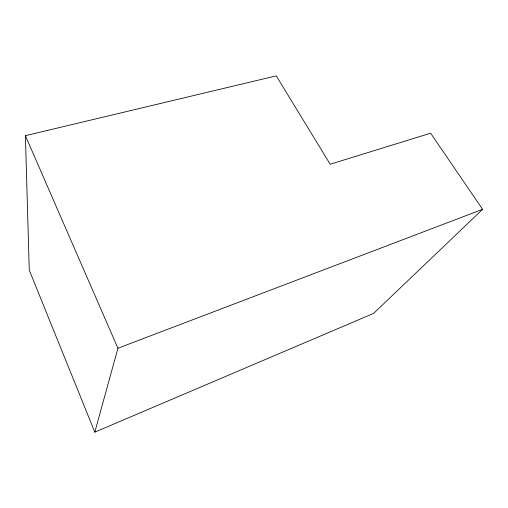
<?xml version="1.0" encoding="UTF-8"?>
<svg xmlns="http://www.w3.org/2000/svg" width="508" height="508" viewBox="0 0 508 508"><rect width="100%" height="100%" fill="white"/><g stroke="black" fill="none" stroke-linecap="round" stroke-linejoin="round"><path stroke-width="0.76" d="M94.806 432.143L117.926 348.247L25.4 135.68L276.263 75.857L330.175 164.23L430.619 133.191L482.6 209.328L373.596 313.404L94.806 432.143L29.261 270.123L25.4 135.68M117.926 348.247L482.6 209.328"/></g></svg>
